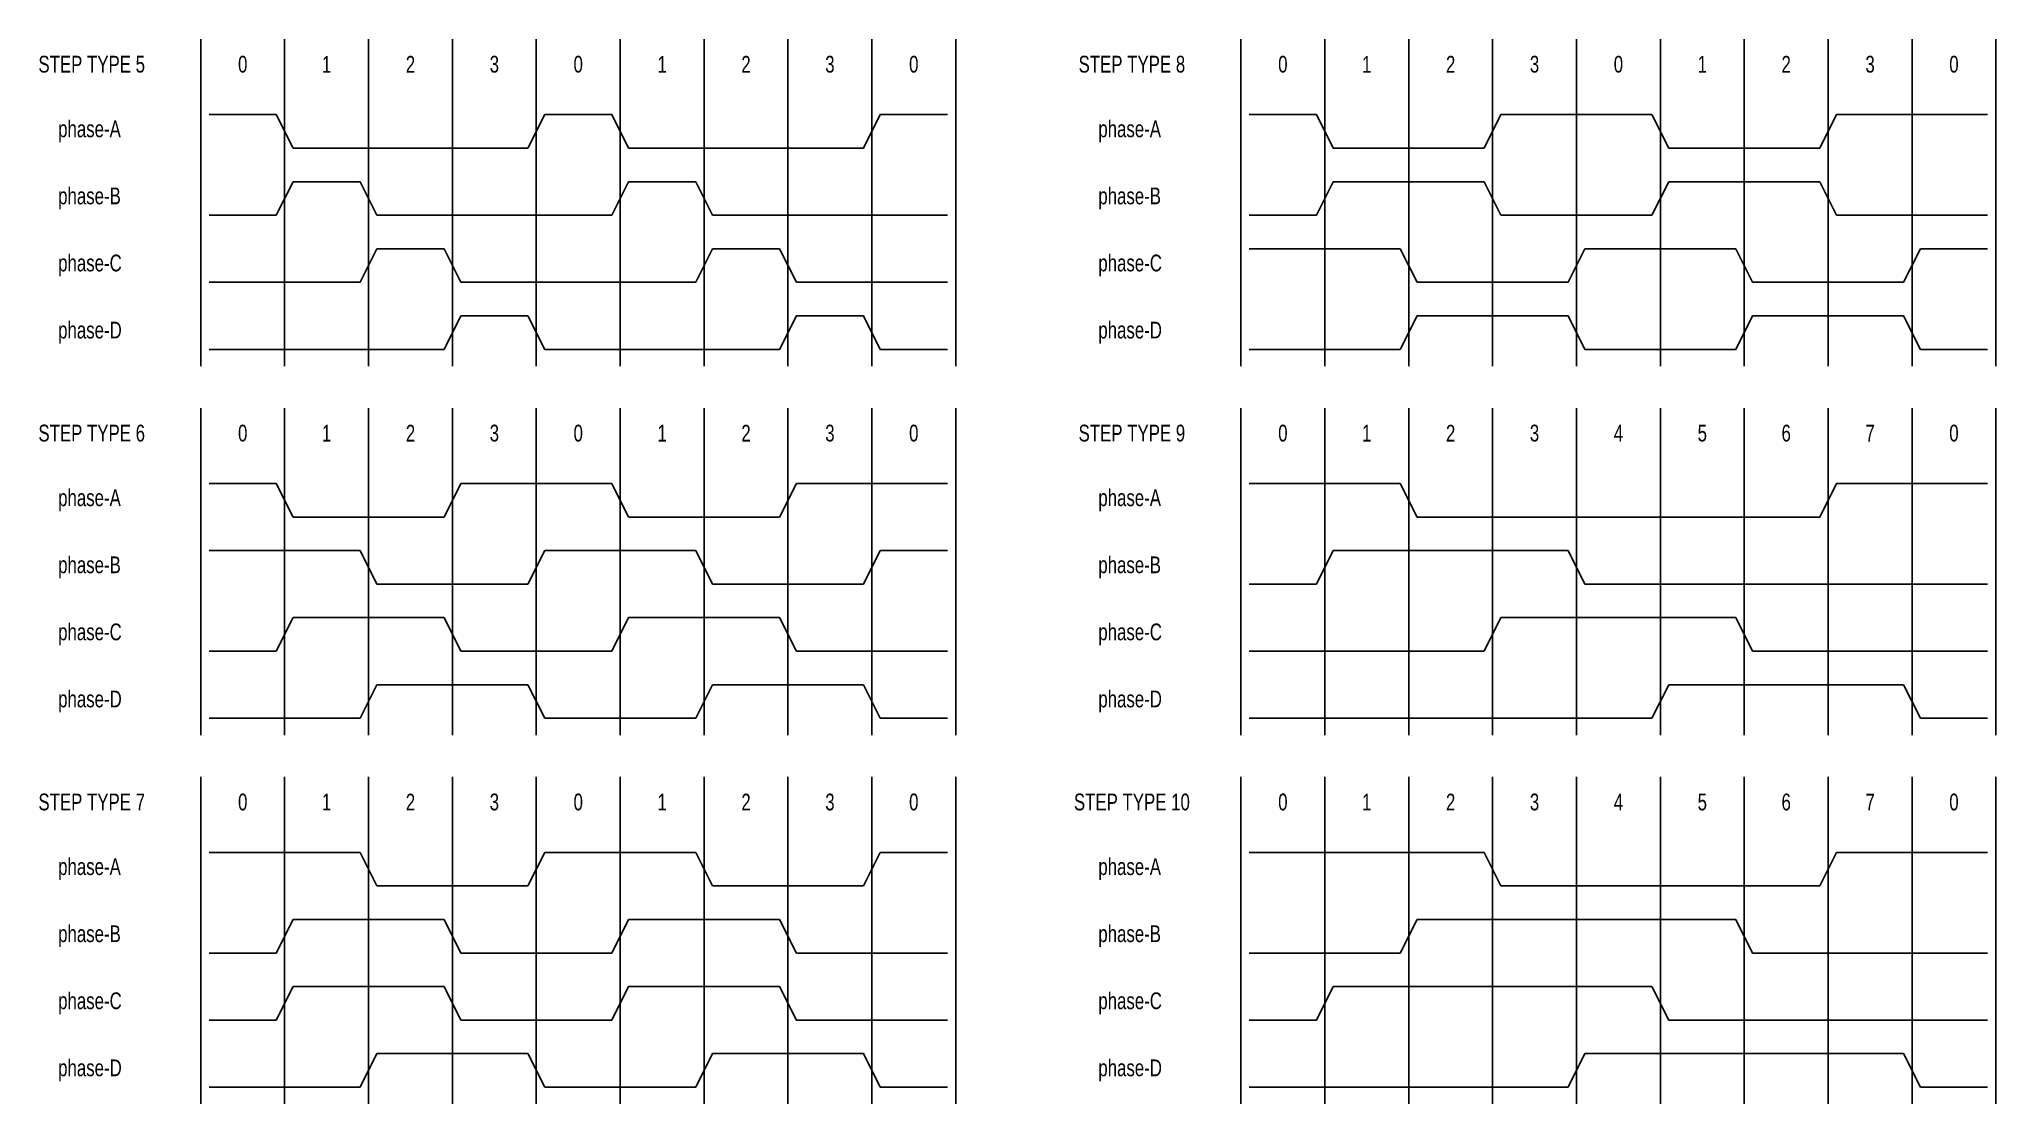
# Model space of a CAD drawing. Header units: millimetres. Extents: x -124 to 51, y -57 to 38.
import ezdxf

# ---------------------------------------------------------------- set-up
doc = ezdxf.new("R2010")
doc.units = ezdxf.units.MM
doc.layers.add('STANDARD', color=7, linetype='CONTINUOUS', lineweight=25)
doc.styles.get("Standard").update_dxf_attribs({"font": 'txt', "width": 0.75})

msp = doc.modelspace()

# ---------------------------------------------------------------- linework, layer by layer
at = {"layer": 'STANDARD', "color": 7, "linetype": 'CONTINUOUS'}
for p, q in [((-109.37, 38.27), (-109.37, 9.02)), ((-101.87, 38.27), (-101.87, 9.02)), ((-94.37, 38.27), (-94.37, 9.02)), ((-86.87, 38.27), (-86.87, 9.02)), ((-79.37, 38.27), (-79.37, 9.02)), ((-71.87, 38.27), (-71.87, 9.02)), ((-64.37, 38.27), (-64.37, 9.02)), ((-56.87, 38.27), (-56.87, 9.02)), ((-49.37, 38.27), (-49.37, 9.02)), ((-41.87, 38.27), (-41.87, 9.02)), ((-16.37, 38.27), (-16.37, 9.02)), ((-8.87, 38.27), (-8.87, 9.02)), ((-1.37, 38.27), (-1.37, 9.02)), ((6.13, 38.27), (6.13, 9.02)), ((13.63, 38.27), (13.63, 9.02)), ((21.13, 38.27), (21.13, 9.02)), ((28.63, 38.27), (28.63, 9.02)), ((36.13, 38.27), (36.13, 9.02)), ((43.63, 38.27), (43.63, 9.02)), ((51.13, 38.27), (51.13, 9.02)), ((-109.37, 5.27), (-109.37, -23.98)), ((-101.87, 5.27), (-101.87, -23.98)), ((-94.37, 5.27), (-94.37, -23.98)), ((-86.87, 5.27), (-86.87, -23.98)), ((-79.37, 5.27), (-79.37, -23.98)), ((-71.87, 5.27), (-71.87, -23.98)), ((-64.37, 5.27), (-64.37, -23.98)), ((-56.87, 5.27), (-56.87, -23.98)), ((-49.37, 5.27), (-49.37, -23.98)), ((-41.87, 5.27), (-41.87, -23.98)), ((-16.37, 5.27), (-16.37, -23.98)), ((-8.87, 5.27), (-8.87, -23.98)), ((-1.37, 5.27), (-1.37, -23.98)), ((6.13, 5.27), (6.13, -23.98)), ((13.63, 5.27), (13.63, -23.98)), ((21.13, 5.27), (21.13, -23.98)), ((28.63, 5.27), (28.63, -23.98)), ((36.13, 5.27), (36.13, -23.98)), ((43.63, 5.27), (43.63, -23.98)), ((51.13, 5.27), (51.13, -23.98)), ((-109.37, -27.73), (-109.37, -56.98)), ((-101.87, -27.73), (-101.87, -56.98)), ((-94.37, -27.73), (-94.37, -56.98)), ((-86.87, -27.73), (-86.87, -56.98)), ((-79.37, -27.73), (-79.37, -56.98)), ((-71.87, -27.73), (-71.87, -56.98)), ((-64.37, -27.73), (-64.37, -56.98)), ((-56.87, -27.73), (-56.87, -56.98)), ((-49.37, -27.73), (-49.37, -56.98)), ((-41.87, -27.73), (-41.87, -56.98)), ((-16.37, -27.73), (-16.37, -56.98)), ((-8.87, -27.73), (-8.87, -56.98)), ((-1.37, -27.73), (-1.37, -56.98)), ((6.13, -27.73), (6.13, -56.98)), ((13.63, -27.73), (13.63, -56.98)), ((21.13, -27.73), (21.13, -56.98)), ((28.63, -27.73), (28.63, -56.98)), ((36.13, -27.73), (36.13, -56.98)), ((43.63, -27.73), (43.63, -56.98)), ((51.13, -27.73), (51.13, -56.98))]:
    msp.add_line(p, q, dxfattribs=at)
at = {"layer": 'STANDARD', "color": 7}
for p, q in [((-108.62, 31.52), (-102.62, 31.52)), ((-102.62, 31.52), (-101.12, 28.52)), ((-80.12, 28.52), (-78.62, 31.52)), ((-78.62, 31.52), (-72.62, 31.52)), ((-72.62, 31.52), (-71.12, 28.52)), ((-50.12, 28.52), (-48.62, 31.52)), ((-48.62, 31.52), (-42.62, 31.52)), ((-9.62, 31.52), (-15.62, 31.52)), ((-8.12, 28.52), (-9.62, 31.52)), ((5.38, 28.52), (6.88, 31.52)), ((6.88, 31.52), (20.38, 31.52)), ((20.38, 31.52), (21.88, 28.52)), ((35.38, 28.52), (36.88, 31.52)), ((36.88, 31.52), (50.38, 31.52)), ((-101.12, 28.52), (-80.12, 28.52)), ((-71.12, 28.52), (-50.12, 28.52)), ((-8.12, 28.52), (5.38, 28.52)), ((21.88, 28.52), (35.38, 28.52)), ((-102.62, 22.52), (-101.12, 25.52)), ((-101.12, 25.52), (-95.12, 25.52)), ((-95.12, 25.52), (-93.62, 22.52)), ((-72.62, 22.52), (-71.12, 25.52)), ((-71.12, 25.52), (-65.12, 25.52)), ((-65.12, 25.52), (-63.62, 22.52)), ((-8.12, 25.52), (-9.62, 22.52)), ((-8.12, 25.52), (5.38, 25.52)), ((5.38, 25.52), (6.88, 22.52)), ((20.38, 22.52), (21.88, 25.52)), ((21.88, 25.52), (35.38, 25.52)), ((35.38, 25.52), (36.88, 22.52)), ((-108.62, 22.52), (-102.62, 22.52)), ((-93.62, 22.52), (-72.62, 22.52)), ((-63.62, 22.52), (-42.62, 22.52)), ((-9.62, 22.52), (-15.62, 22.52)), ((6.88, 22.52), (20.38, 22.52)), ((36.88, 22.52), (50.38, 22.52)), ((-95.12, 16.52), (-93.62, 19.52)), ((-93.62, 19.52), (-87.62, 19.52)), ((-87.62, 19.52), (-86.12, 16.52)), ((-65.12, 16.52), (-63.62, 19.52)), ((-63.62, 19.52), (-57.62, 19.52)), ((-57.62, 19.52), (-56.12, 16.52)), ((-15.62, 19.52), (-2.12, 19.52)), ((-2.12, 19.52), (-0.62, 16.52)), ((12.88, 16.52), (14.38, 19.52)), ((14.38, 19.52), (27.88, 19.52)), ((27.88, 19.52), (29.38, 16.52)), ((42.88, 16.52), (44.38, 19.52)), ((44.38, 19.52), (50.38, 19.52)), ((-108.62, 16.52), (-95.12, 16.52)), ((-86.12, 16.52), (-65.12, 16.52)), ((-56.12, 16.52), (-42.62, 16.52)), ((-0.62, 16.52), (12.88, 16.52)), ((29.38, 16.52), (42.88, 16.52)), ((-87.62, 10.52), (-86.12, 13.52)), ((-86.12, 13.52), (-80.12, 13.52)), ((-80.12, 13.52), (-78.62, 10.52)), ((-57.62, 10.52), (-56.12, 13.52)), ((-56.12, 13.52), (-50.12, 13.52)), ((-50.12, 13.52), (-48.62, 10.52)), ((-2.12, 10.52), (-0.62, 13.52)), ((-0.62, 13.52), (12.88, 13.52)), ((12.88, 13.52), (14.38, 10.52)), ((27.88, 10.52), (29.38, 13.52)), ((29.38, 13.52), (42.88, 13.52)), ((42.88, 13.52), (44.38, 10.52)), ((-108.62, 10.52), (-87.62, 10.52)), ((-78.62, 10.52), (-57.62, 10.52)), ((-48.62, 10.52), (-42.62, 10.52)), ((-15.62, 10.52), (-2.12, 10.52)), ((14.38, 10.52), (27.88, 10.52)), ((44.38, 10.52), (50.38, 10.52)), ((-108.62, -1.48), (-102.62, -1.48)), ((-102.62, -1.48), (-101.12, -4.48)), ((-87.62, -4.48), (-86.12, -1.48)), ((-86.12, -1.48), (-72.62, -1.48)), ((-72.62, -1.48), (-71.12, -4.48)), ((-57.62, -4.48), (-56.12, -1.48)), ((-56.12, -1.48), (-42.62, -1.48)), ((-15.62, -1.48), (-2.12, -1.48)), ((-2.12, -1.48), (-0.62, -4.48)), ((35.38, -4.48), (36.88, -1.48)), ((36.88, -1.48), (50.38, -1.48)), ((-101.12, -4.48), (-87.62, -4.48)), ((-71.12, -4.48), (-57.62, -4.48)), ((-0.62, -4.48), (35.38, -4.48)), ((-108.62, -7.48), (-95.12, -7.48)), ((-95.12, -7.48), (-93.62, -10.48)), ((-80.12, -10.48), (-78.62, -7.48)), ((-78.62, -7.48), (-65.12, -7.48)), ((-65.12, -7.48), (-63.62, -10.48)), ((-50.12, -10.48), (-48.62, -7.48)), ((-48.62, -7.48), (-42.62, -7.48)), ((-9.62, -10.48), (-8.12, -7.48)), ((-8.12, -7.48), (12.88, -7.48)), ((12.88, -7.48), (14.38, -10.48)), ((-93.62, -10.48), (-80.12, -10.48)), ((-63.62, -10.48), (-50.12, -10.48)), ((-15.62, -10.48), (-9.62, -10.48)), ((14.38, -10.48), (50.38, -10.48)), ((-101.12, -13.48), (-102.62, -16.48)), ((-101.12, -13.48), (-87.62, -13.48)), ((-87.62, -13.48), (-86.12, -16.48)), ((-72.62, -16.48), (-71.12, -13.48)), ((-71.12, -13.48), (-57.62, -13.48)), ((-57.62, -13.48), (-56.12, -16.48)), ((5.38, -16.48), (6.88, -13.48)), ((6.88, -13.48), (27.88, -13.48)), ((27.88, -13.48), (29.38, -16.48)), ((-102.62, -16.48), (-108.62, -16.48)), ((-86.12, -16.48), (-72.62, -16.48)), ((-56.12, -16.48), (-42.62, -16.48)), ((-15.62, -16.48), (5.38, -16.48)), ((29.38, -16.48), (50.38, -16.48)), ((-93.62, -19.48), (-95.12, -22.48)), ((-93.62, -19.48), (-80.12, -19.48)), ((-80.12, -19.48), (-78.62, -22.48)), ((-65.12, -22.48), (-63.62, -19.48)), ((-63.62, -19.48), (-50.12, -19.48)), ((-50.12, -19.48), (-48.62, -22.48)), ((20.38, -22.48), (21.88, -19.48)), ((21.88, -19.48), (42.88, -19.48)), ((42.88, -19.48), (44.38, -22.48)), ((-95.12, -22.48), (-108.62, -22.48)), ((-78.62, -22.48), (-65.12, -22.48)), ((-48.62, -22.48), (-42.62, -22.48)), ((-15.62, -22.48), (20.38, -22.48)), ((44.38, -22.48), (50.38, -22.48)), ((-108.62, -34.48), (-95.12, -34.48)), ((-95.12, -34.48), (-93.62, -37.48)), ((-80.12, -37.48), (-78.62, -34.48)), ((-78.62, -34.48), (-65.12, -34.48)), ((-65.12, -34.48), (-63.62, -37.48)), ((-50.12, -37.48), (-48.62, -34.48)), ((-48.62, -34.48), (-42.62, -34.48)), ((-15.62, -34.48), (5.38, -34.48)), ((5.38, -34.48), (6.88, -37.48)), ((35.38, -37.48), (36.88, -34.48)), ((36.88, -34.48), (50.38, -34.48)), ((-93.62, -37.48), (-80.12, -37.48)), ((-63.62, -37.48), (-50.12, -37.48)), ((6.88, -37.48), (35.38, -37.48)), ((-101.12, -40.48), (-102.62, -43.48)), ((-101.12, -40.48), (-87.62, -40.48)), ((-87.62, -40.48), (-86.12, -43.48)), ((-72.62, -43.48), (-71.12, -40.48)), ((-71.12, -40.48), (-57.62, -40.48)), ((-57.62, -40.48), (-56.12, -43.48)), ((-2.12, -43.48), (-0.62, -40.48)), ((-0.62, -40.48), (27.88, -40.48)), ((27.88, -40.48), (29.38, -43.48)), ((-102.62, -43.48), (-108.62, -43.48)), ((-86.12, -43.48), (-72.62, -43.48)), ((-56.12, -43.48), (-42.62, -43.48)), ((-15.62, -43.48), (-2.12, -43.48)), ((29.38, -43.48), (50.38, -43.48)), ((-101.12, -46.48), (-102.62, -49.48)), ((-101.12, -46.48), (-87.62, -46.48)), ((-87.62, -46.48), (-86.12, -49.48)), ((-72.62, -49.48), (-71.12, -46.48)), ((-71.12, -46.48), (-57.62, -46.48)), ((-57.62, -46.48), (-56.12, -49.48)), ((-9.62, -49.48), (-8.12, -46.48)), ((-8.12, -46.48), (20.38, -46.48)), ((20.38, -46.48), (21.88, -49.48)), ((-102.62, -49.48), (-108.62, -49.48)), ((-86.12, -49.48), (-72.62, -49.48)), ((-56.12, -49.48), (-42.62, -49.48)), ((-15.62, -49.48), (-9.62, -49.48)), ((21.88, -49.48), (50.38, -49.48)), ((-93.62, -52.48), (-95.12, -55.48)), ((-93.62, -52.48), (-80.12, -52.48)), ((-80.12, -52.48), (-78.62, -55.48)), ((-65.12, -55.48), (-63.62, -52.48)), ((-63.62, -52.48), (-50.12, -52.48)), ((-50.12, -52.48), (-48.62, -55.48)), ((12.88, -55.48), (14.38, -52.48)), ((14.38, -52.48), (42.88, -52.48)), ((42.88, -52.48), (44.38, -55.48)), ((-95.12, -55.48), (-108.62, -55.48)), ((-78.62, -55.48), (-65.12, -55.48)), ((-48.62, -55.48), (-42.62, -55.48)), ((-15.62, -55.48), (12.88, -55.48)), ((44.38, -55.48), (50.38, -55.48))]:
    msp.add_line(p, q, dxfattribs=at)

# ---------------------------------------------------------------- texts
at = {"layer": 'STANDARD', "color": 7, "char_height": 1.5, "width": 1500}
for s, insert, attachment_point in [('STEP\\~TYPE\\~5', (-119.12, 36.02), 5), ('0', (-105.62, 36.02), 5), ('1', (-98.12, 36.02), 5), ('2', (-90.62, 36.02), 5), ('3', (-83.12, 36.02), 5), ('0', (-75.62, 36.02), 5), ('1', (-68.12, 36.02), 5), ('2', (-60.62, 36.02), 5), ('3', (-53.12, 36.02), 5), ('0', (-45.62, 36.02), 5), ('STEP\\~TYPE\\~8', (-26.12, 36.02), 5), ('0', (-12.62, 36.02), 5), ('1', (-5.12, 36.02), 5), ('2', (2.38, 36.02), 5), ('3', (9.88, 36.02), 5), ('0', (17.38, 36.02), 5), ('1', (24.88, 36.02), 5), ('2', (32.38, 36.02), 5), ('3', (39.88, 36.02), 5), ('0', (47.38, 36.02), 5), ('phase-A', (-122.12, 30.02), 4), ('phase-A', (-29.12, 30.02), 4), ('phase-B', (-122.12, 24.02), 4), ('phase-B', (-29.12, 24.02), 4), ('phase-C', (-122.12, 18.02), 4), ('phase-C', (-29.12, 18.02), 4), ('phase-D', (-122.12, 12.02), 4), ('phase-D', (-29.12, 12.02), 4), ('STEP\\~TYPE\\~6', (-119.12, 3.02), 5), ('0', (-105.62, 3.02), 5), ('1', (-98.12, 3.02), 5), ('2', (-90.62, 3.02), 5), ('3', (-83.12, 3.02), 5), ('0', (-75.62, 3.02), 5), ('1', (-68.12, 3.02), 5), ('2', (-60.62, 3.02), 5), ('3', (-53.12, 3.02), 5), ('0', (-45.62, 3.02), 5), ('STEP\\~TYPE\\~9', (-26.12, 3.02), 5), ('0', (-12.62, 3.02), 5), ('1', (-5.12, 3.02), 5), ('2', (2.38, 3.02), 5), ('3', (9.88, 3.02), 5), ('4', (17.38, 3.02), 5), ('5', (24.88, 3.02), 5), ('6', (32.38, 3.02), 5), ('7', (39.88, 3.02), 5), ('0', (47.38, 3.02), 5), ('phase-A', (-122.12, -2.98), 4), ('phase-A', (-29.12, -2.98), 4), ('phase-B', (-122.12, -8.98), 4), ('phase-B', (-29.12, -8.98), 4), ('phase-C', (-122.12, -14.98), 4), ('phase-C', (-29.12, -14.98), 4), ('phase-D', (-122.12, -20.98), 4), ('phase-D', (-29.12, -20.98), 4), ('STEP\\~TYPE\\~7', (-119.12, -29.98), 5), ('0', (-105.62, -29.98), 5), ('1', (-98.12, -29.98), 5), ('2', (-90.62, -29.98), 5), ('3', (-83.12, -29.98), 5), ('0', (-75.62, -29.98), 5), ('1', (-68.12, -29.98), 5), ('2', (-60.62, -29.98), 5), ('3', (-53.12, -29.98), 5), ('0', (-45.62, -29.98), 5), ('STEP\\~TYPE\\~10', (-26.12, -29.98), 5), ('0', (-12.62, -29.98), 5), ('1', (-5.12, -29.98), 5), ('2', (2.38, -29.98), 5), ('3', (9.88, -29.98), 5), ('4', (17.38, -29.98), 5), ('5', (24.88, -29.98), 5), ('6', (32.38, -29.98), 5), ('7', (39.88, -29.98), 5), ('0', (47.38, -29.98), 5), ('phase-A', (-122.12, -35.98), 4), ('phase-A', (-29.12, -35.98), 4), ('phase-B', (-122.12, -41.98), 4), ('phase-B', (-29.12, -41.98), 4), ('phase-C', (-122.12, -47.98), 4), ('phase-C', (-29.12, -47.98), 4), ('phase-D', (-122.12, -53.98), 4), ('phase-D', (-29.12, -53.98), 4)]:
    msp.add_mtext(s, dxfattribs=dict(at, insert=insert, attachment_point=attachment_point))

doc.saveas('drawing.dxf')
